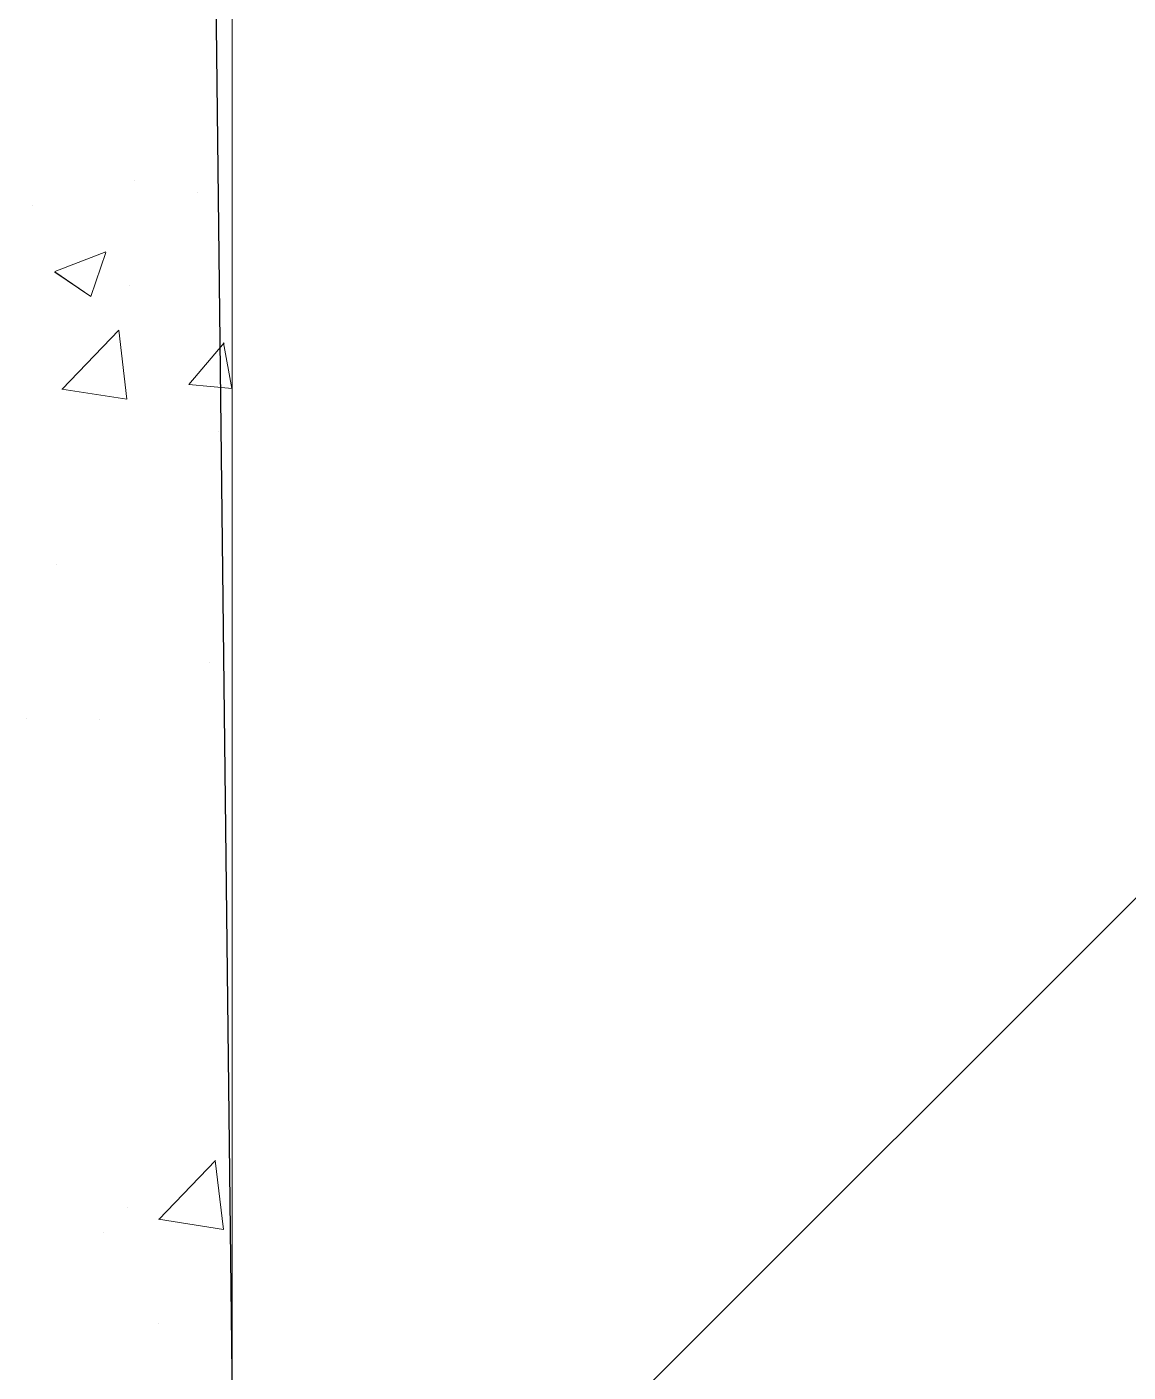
# Model space of a CAD drawing. Header units: millimetres. Extents: x 470010 to 1231400, y -134005 to 421770.
# Drawn here: x 806551.2 to 806934.9, y 147383.5 to 147852.5 of the extents above; entities that cross this region are included whole.
import ezdxf
from ezdxf.enums import TextEntityAlignment as Align

# ---------------------------------------------------------------- set-up
doc = ezdxf.new("R2010")
doc.units = ezdxf.units.MM
doc.layers.get('Defpoints').update_dxf_attribs({"color": 140})
doc.layers.add('АР_Стены ПЕНОблок', color=52, linetype='Continuous', lineweight=20)
doc.layers.add('АР_Штриховка', color=8, linetype='Continuous', lineweight=0)
doc.styles.add('style1', font='ARIALN.TTF')

# ---------------------------------------------------------------- blocks, each defined once
blk = doc.blocks.new('A$C9108343f')
blk.add_lwpolyline([(160804.09, 248479.49), (162964.09, 248479.49), (162964.09, 249379.49), (167604.09, 249379.49), (167604.09, 249579.49), (186123.53, 249579.49), (186024.63, 244500.38), (148704.09, 244484.49), (148664.66, 245989.49), (140924.09, 246025.99), (140881.31, 249704.55), (148704.09, 249669.49), (148714.09, 259259.49)])
at = {"layer": 'АР_Стены ПЕНОблок', "color": 18, "linetype": 'Continuous', "lineweight": 20, "true_color": 0x000000}
blk.add_line((140904.09, 237679.49), (140904.09, 313879.49), dxfattribs=at)
at = {"layer": 'АР_Штриховка', "color": 18, "linetype": 'Continuous', "lineweight": 0, "true_color": 0x000000}
for p, q in [((140870.01, 248165.21), (140870.01, 248165.21)), ((140892.19, 248161.01), (140892.19, 248161.01)), ((140834.59, 248156.61), (140834.59, 248156.61)), ((140842.34, 248133.47), (140860.12, 248140.3)), ((140854.89, 248124.76), (140860.04, 248140.11)), ((140842.25, 248133.29), (140854.89, 248124.76)), ((140868.44, 248128.67), (140868.44, 248128.67)), ((140844.81, 248092.42), (140864.6, 248113.04)), ((140867.36, 248088.91), (140864.56, 248113.03)), ((140889.05, 248094.02), (140901.3, 248108.62)), ((140904.01, 248092.64), (140901.07, 248108.57)), ((140844.78, 248092.48), (140867.37, 248088.98)), ((140889.05, 248094.01), (140904.09, 248092.7)), ((140899.39, 248077.69), (140899.39, 248077.69)), ((140842.73, 248031.22), (140842.73, 248031.22)), ((140896.29, 247997.1), (140896.29, 247997.1)), ((140832.57, 247977.51), (140832.57, 247977.51)), ((140857.95, 247977.12), (140857.95, 247977.12)), ((140878.49, 247802.95), (140898.27, 247823.57)), ((140901.04, 247799.44), (140898.23, 247823.56)), ((140867.69, 247807.04), (140867.69, 247807.04)), ((140878.46, 247803.01), (140901.05, 247799.51)), ((140859.35, 247798.27), (140859.35, 247798.27)), ((140878.33, 247766.58), (140878.33, 247766.58))]:
    blk.add_line(p, q, dxfattribs=at)
at = {"layer": 'Defpoints', "color": 18, "true_color": 0x000000, "style": 'style1'}
for p in [(143949.34, 316089.12), (143974.98, 281639.5), (143890.4, 273244.71), (143839.99, 264276.81), (143967.75, 254892.38), (12251.96, 104178.14), (12382.58, 96023.14)]:
    blk.add_attdef('АР-ПОМЕЩЕНИЕ:НАИМЕНОВАНИЕ', text='', height=100, dxfattribs=at).set_placement(p, align=Align.MIDDLE)
at = {"layer": 'Defpoints', "color": 18, "true_color": 0x000000, "style": 'style1', "flags": 8}
for p in [(143951.3, 279099.09), (143848.34, 269251.11), (143875.33, 260094.25), (144049.74, 250824.7), (163419.28, 238153.36), (155897.46, 237965.97), (183037.2, 237965.97), (143342.94, 237876.19)]:
    blk.add_attdef('АР-ПОМЕЩЕНИЕ:НАИМЕНОВАНИЕ', text='', height=100, dxfattribs=at).set_placement(p, align=Align.MIDDLE)

msp = doc.modelspace()

# ---------------------------------------------------------------- hatches: boundary and pattern name
h = msp.add_hatch()
h.set_pattern_fill('ANSI31', color=3, scale=333)
h.paths.add_polyline_path([(817822.706, 156413.251), (817822.706, 156633.251), (818712.706, 156633.251), (818712.706, 157213.251), (818712.706, 158463.251), (818712.706, 158793.251), (818142.704, 158793.251), (818142.704, 158993.251), (818142.704, 159018.251), (818142.708, 160493.251), (818142.709, 160913.252), (818142.71, 161403.25), (817492.706, 161403.25), (815492.706, 161403.25), (815152.698, 161403.25), (815152.705, 158893.25), (814432.706, 158893.25), (814432.706, 158113.25), (814432.706, 157813.251), (814432.706, 154913.25), (814432.706, 154413.251), (814432.706, 153513.25), (814432.706, 149823.25), (814432.706, 149520.89), (814422.706, 149510.89), (814422.706, 149303.25), (813222.703, 149303.25), (813222.703, 149523.25), (807026.355, 149523.251), (806792.706, 149289.602), (806792.706, 149514.108), (806642.706, 149364.108), (806642.706, 149303.251), (806642.706, 148813.25), (806638.097, 146163.251), (806642.706, 146163.251), (806642.706, 145623.251), (806792.706, 145623.251), (813222.706, 145623.251), (813222.706, 145903.251), (814423.268, 145903.251), (814423.268, 145582.591), (814422.706, 145582.028), (814422.706, 145403.251), (814422.706, 144123.251), (815822.706, 144123.251), (818721.706, 144123.251), (818722.706, 144123.251), (819622.706, 144123.251), (823122.706, 144123.251), (824322.706, 144123.251), (825522.706, 144123.251), (826422.706, 144123.251), (827422.706, 144123.251), (830322.706, 144123.251), (832443.315, 144123.251), (832443.315, 144413.251), (833322.706, 144413.251), (834245.277, 144413.251), (834222.706, 144390.68), (834222.706, 144123.251), (835122.706, 144123.251), (838022.706, 144123.251), (844022.706, 144123.251), (846922.706, 144123.251), (851466.776, 144123.251), (851472.706, 144129.18), (851472.706, 144563.251), (851762.706, 144563.251), (851762.706, 146914.25), (851762.706, 148713.251), (851472.706, 148713.251), (850377.706, 148713.251), (850377.706, 149213.251), (849177.706, 149213.251), (849177.706, 148713.251), (848277.706, 148713.251), (848277.706, 149213.251), (847077.706, 149213.251), (847077.706, 148713.251), (846177.706, 148713.251), (846177.706, 149213.251), (842877.706, 149213.251), (842877.706, 148713.251), (841977.706, 148713.251), (841977.706, 149213.251), (840777.706, 149213.251), (840777.706, 148713.251), (839877.706, 148713.251), (839877.706, 149213.251), (838677.706, 149213.251), (838677.706, 148713.251), (837777.706, 148713.251), (837777.706, 149213.251), (834477.706, 149213.251), (834477.706, 148713.251), (834222.706, 148713.251), (833322.706, 148713.251), (833322.706, 149213.251), (826722.706, 149213.251), (826722.706, 148993.251), (826872.706, 148993.251), (826872.706, 148843.251), (826664.184, 148843.251), (826522.706, 148701.772), (826522.706, 148233.25), (826524.424, 148233.25), (826524.424, 148113.25), (824942.706, 148113.251), (824822.706, 148113.251), (819922.706, 148113.251), (817822.706, 148113.251), (817822.706, 148313.251), (817822.706, 150513.251), (817822.706, 150713.251), (817822.706, 152013.251)])
h.paths.add_polyline_path([(816578.934, 147228.245), (816578.934, 146828.245), (815578.934, 146828.245), (815578.934, 147228.245)], flags=16)
h.paths.add_polyline_path([(828437.705, 148234.002), (827887.705, 148233.761), (827887.758, 148113.761), (828437.758, 148114.002)], flags=0)
h.paths.add_polyline_path([(826922.706, 149014.057), (827042.706, 149014.057), (827042.706, 148233.391), (827067.653, 148233.402), (827642.706, 148233.654), (827742.706, 148233.697), (827742.706, 149014.057), (827862.706, 149014.057), (827862.706, 148233.75), (828462.705, 148234.013), (828562.706, 148234.057), (828562.706, 149013.251), (828682.706, 149013.251), (828682.706, 148114.109), (828462.759, 148114.013), (828462.758, 148114.013), (827862.758, 148113.75), (827862.706, 148113.75), (827642.758, 148113.654), (827042.759, 148113.391), (827042.706, 148113.391), (826722.759, 148113.25), (826722.706, 148233.25), (826922.706, 148233.338)], flags=16)
h.paths.add_polyline_path([(827642.653, 148233.654), (827642.706, 148233.654), (827642.758, 148113.654), (827617.706, 148113.643), (827617.653, 148233.643)], flags=0)
h.paths.add_polyline_path([(818060.384, 156364.651), (818446.674, 156364.651), (818446.674, 156665.265), (818060.384, 156665.265)], flags=25)

# ---------------------------------------------------------------- linework, layer by layer
msp.add_lwpolyline([(826522.706, 148113.25), (828682.706, 148113.25), (828682.706, 149013.251), (833322.706, 149013.251), (833322.706, 149213.251), (851842.142, 149213.251), (851743.238, 144134.142), (814422.706, 144118.251), (814383.268, 145623.251), (806642.706, 145659.752), (806599.923, 149338.31), (814422.706, 149303.25), (814432.706, 158893.25)])
at = {"layer": 'АР_Стены ПЕНОблок', "color": 18, "linetype": 'Continuous', "lineweight": 20, "true_color": 0x000000}
msp.add_line((806622.706, 137313.251), (806622.706, 213513.251), dxfattribs=at)
at = {"layer": 'АР_Штриховка', "color": 18, "linetype": 'Continuous', "lineweight": 0, "true_color": 0x000000}
for p, q in [((806560.95, 147767.228), (806578.734, 147774.055)), ((806573.507, 147758.521), (806578.657, 147773.87)), ((806560.866, 147767.044), (806573.501, 147758.522)), ((806563.425, 147726.177), (806583.209, 147746.796)), ((806585.975, 147722.669), (806583.168, 147746.791)), ((806607.667, 147727.782), (806619.912, 147742.375)), ((806622.62, 147726.402), (806619.683, 147742.323)), ((806563.395, 147726.24), (806585.985, 147722.736)), ((806607.666, 147727.772), (806622.706, 147726.457)), ((806597.1, 147436.708), (806616.884, 147457.327)), ((806619.649, 147433.2), (806616.843, 147457.322)), ((806597.07, 147436.772), (806619.66, 147433.268))]:
    msp.add_line(p, q, dxfattribs=at)

# ---------------------------------------------------------------- block references
msp.add_blockref('A$C9108343f', (665718.612, -100366.242))

doc.saveas('drawing.dxf')
